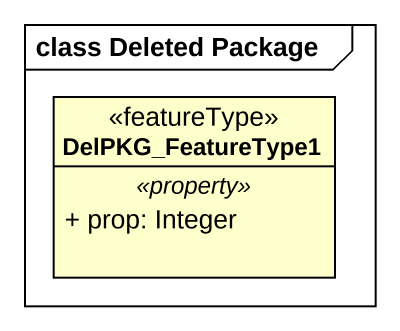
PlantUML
@startuml
mainframe class Deleted Package
hide circle
hide empty members
skinparam classAttributeIconSize 0
class DelPKG_FeatureType1 <<featureType>> {
  .. <<property>> ..
  + prop: Integer
}
@enduml
